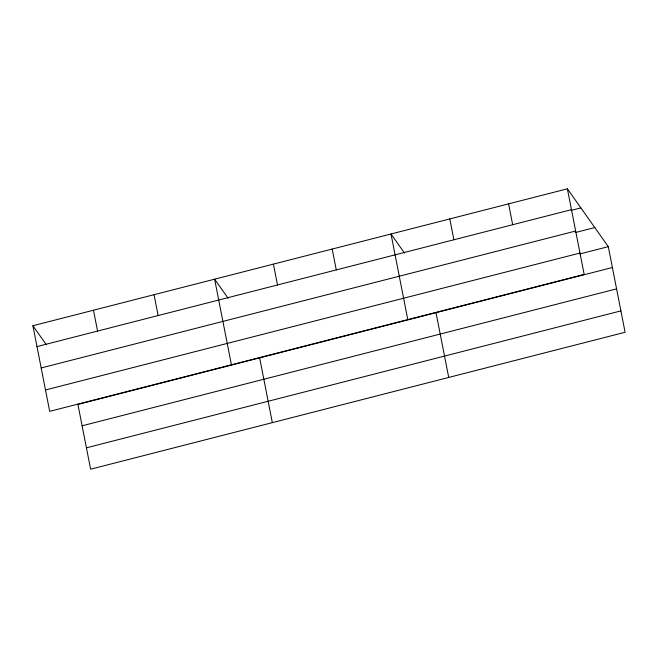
<?xml version="1.0" encoding="UTF-8"?>
<svg xmlns="http://www.w3.org/2000/svg" width="658" height="658" viewBox="0 0 658 658"><rect width="100%" height="100%" fill="white"/><g stroke="black" fill="none" stroke-linecap="round" stroke-linejoin="round"><path stroke-width="0.99" d="M567.377 188.805L584.172 274.411L49.695 411.349L32.9 325.743L567.377 188.805L608.305 246.651L625.1 332.257L90.623 469.195L77.915 404.431L612.392 267.502M36.988 346.593L571.465 209.655M571.086 210.404L580.882 207.895M41.183 367.962L575.66 231.024M575.199 232.587L594.799 227.561M45.501 389.98L579.978 253.042M579.887 253.93L608.305 246.651M82.11 425.808L616.587 288.87M86.428 447.827L620.905 310.889M404.506 253.083L391 233.993L407.796 319.599M228.129 298.271L214.623 279.181L231.419 364.795M32.9 325.743L46.405 344.833M508.585 203.865L512.672 224.715M449.792 218.933L453.88 239.783M436.015 312.69L448.723 377.445M332.208 249.061L336.296 269.903M273.415 264.121L277.503 284.972M259.639 357.878L272.346 422.633M154.046 294.702L158.142 315.552M93.477 310.222L97.565 331.073"/></g></svg>
